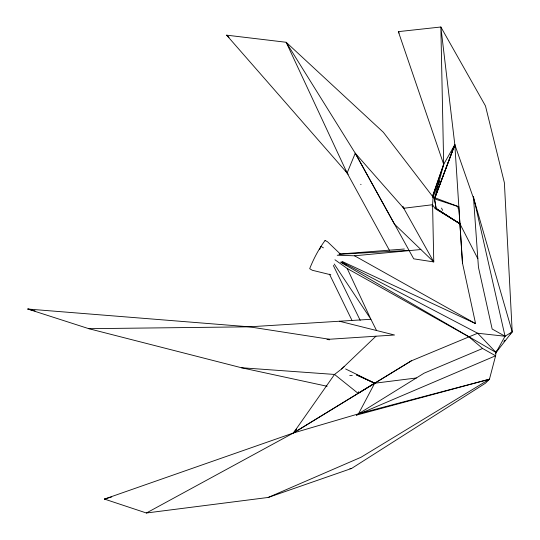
<?xml version="1.0" encoding="UTF-8"?>
<svg xmlns="http://www.w3.org/2000/svg" width="540" height="540" viewBox="0 0 540 540"><rect width="100%" height="100%" fill="white"/><g stroke="black" fill="none" stroke-linecap="round" stroke-linejoin="round"><path stroke-width="0.81" d="M348.233 174.272L226.618 35.161L286.166 42.275L355.259 153.232L413.721 258.836L433.762 261.927L432.581 204.728L433.107 197.1M439.054 182.729L439.209 181.082L432.898 197.552M434.714 197.876L443.684 164.329L398.345 31.637L440.856 27L485.474 105.928L504.38 182.75L512.21 331.844L505.042 336.238L496.051 352.499L495.605 355.786L489.456 379.208L485.413 383.238L351.594 468.45L268.218 497.448L146.401 513L104.456 499.082L293.423 432.979L361.53 412.952L489.456 379.208L360.97 457.286L268.218 497.448M329.339 339.248L249.237 326.822L27.79 309.042L88.837 328.691L241.448 367.747L334.537 374.443L358.108 393.343L358.465 391.696M459.938 223.823L436.138 208.521L434.498 198.679M432.128 206.327L432.581 204.728L403.731 208.258L355.259 153.232L347.112 173.016L286.166 42.275L383.332 132.253L434.525 198.95L436.097 208.521L459.898 223.742L477.833 258.714M432.466 196.661L443.684 164.329L454.829 144.68L440.856 27L443.684 164.329L432.425 196.654M434.525 198.95L454.829 144.68L474.471 201.062L512.21 331.844L496.051 352.499L340.504 262.109M462.47 262.98L458.784 206.773L434.45 198.855L454.829 144.68L462.47 262.98L475.585 323.629L341.915 261.34M434.477 198.882L454.829 144.68M319.626 249.554L320.929 246.449L323.413 247.847M495.396 353.693L496.847 350.69M358.486 413.843L374.686 383.225L416.327 377.987M503.901 341.476L504.934 340.173M296.635 429.145L293.423 432.979L146.401 513M295.076 431.075L293.423 432.979L411.352 360.842L477.664 333.241L505.042 336.238L473.411 196.385L478.44 267.226L492.156 329.022L505.042 336.238M457.657 207.968L458.784 206.773L434.862 197.762M510.111 334.058L512.21 331.844M340.261 253.949L327.557 241.799L325.1 240.422C318.742 249.021 313.639 258.748 309.683 268.684L312.309 270.27L330.811 274.793M345.6 368.948L374.686 383.225L293.423 432.979L334.537 374.443L341.597 368.995L375.948 336.211M341.597 368.995L344.162 366.66M356.407 415.132L424.069 373.187L482.605 348.482L495.605 355.786L356.407 415.132L489.456 379.208M358.108 393.343L411.352 360.842M111.706 496.935L104.456 499.082L106.13 498.879M349.927 468.659L351.594 468.45M337.237 255.224L354.55 255.791L420.863 249.527M436.097 208.521L459.898 223.742L435.092 208.602L432.581 204.728M339.046 254.084L404.345 249.014M349.738 375.53L352.262 375.381M339.113 254.313L409.03 250.364M88.837 328.691L249.237 326.822L370.906 319.288L376.549 330.514M31.955 309.676L27.79 309.042L35.107 310.912M329.508 339.829L327.017 339.404L394.504 335.003L339.457 321.239M241.448 367.747L327.112 386.269M374.78 383.211L356.427 374.861L374.686 383.225M341.847 262.103L477.664 333.241L496.051 352.499M360.639 184.295L361.064 184.532M403.731 208.258L404.332 208.589L402.698 206.408L433.762 261.927L394.47 224.141L355.259 153.232M354.55 255.791L475.585 323.629M341.672 262.562L346.66 265.363M334.962 259.774L347.2 268.488L468.963 336.865L482.605 348.482M226.618 35.161L229.068 37.456M334.206 264.026L370.906 319.288L347.2 268.488M398.345 31.637L399.155 33.102M345.911 170.822L389.583 250.621M333.315 265.457L360.194 320.348M329.474 274.178L351.884 320.18M441.545 208.089L442.618 210.371M325.1 240.422L325.228 240.759M443.583 162.648L443.684 164.329"/></g></svg>
